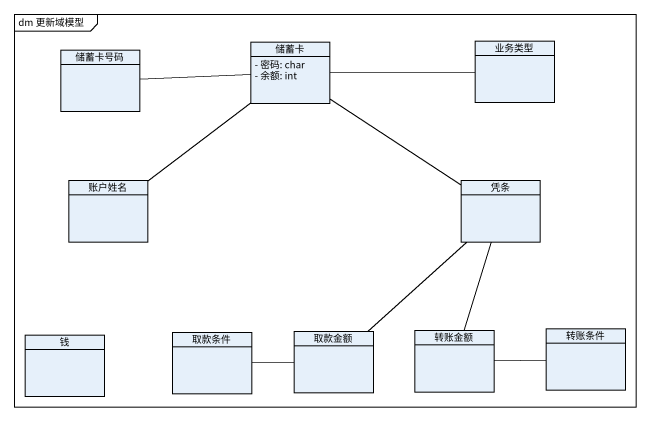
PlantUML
@startuml
mainframe dm 更新域模型
hide circle
hide empty members
skinparam classAttributeIconSize 0
class 储蓄卡 {
  - 密码: char
  - 余额: int
}
class 业务类型
class 储蓄卡号码
class 账户姓名
class 凭条
class 转账条件
class 钱
class 取款条件
class 取款金额
class 转账金额
储蓄卡 -right- 业务类型
储蓄卡 -left- 储蓄卡号码
储蓄卡 -- 凭条
账户姓名 -up- 储蓄卡
凭条 -- 取款金额
凭条 -- 转账金额
取款条件 -right- 取款金额
转账金额 -right- 转账条件
@enduml
